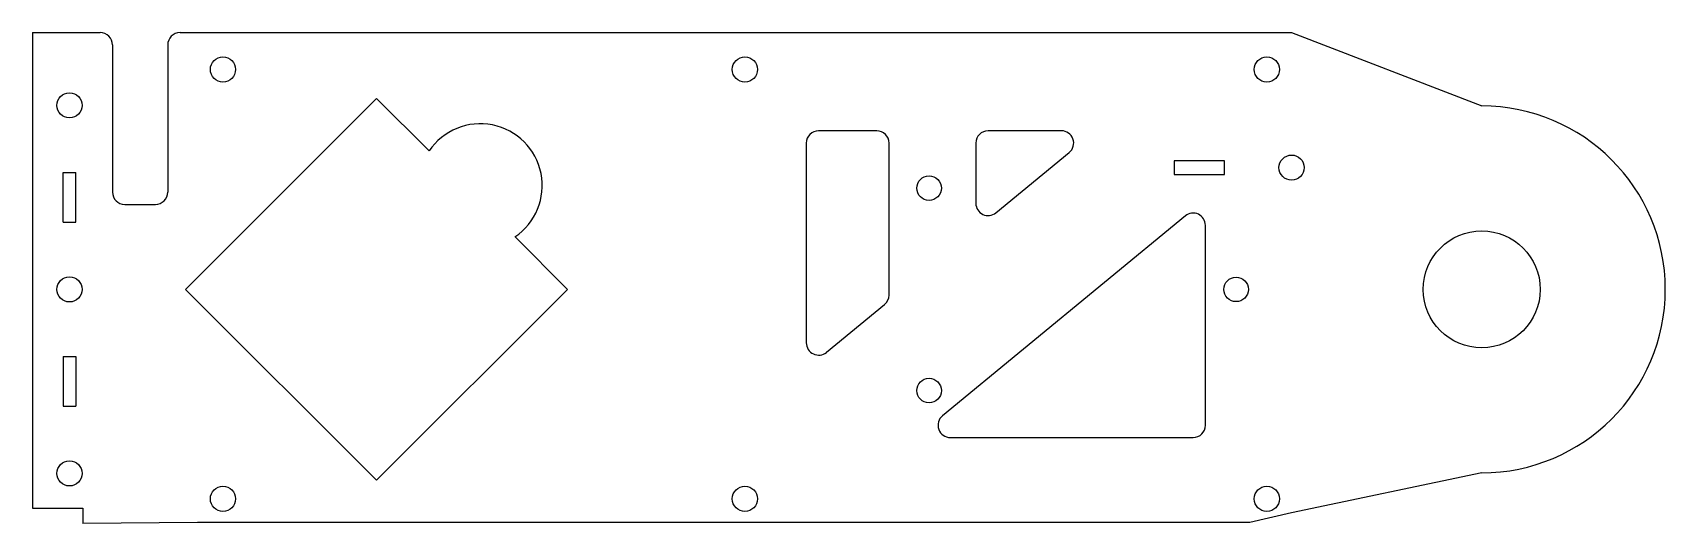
# Model space of a CAD drawing. Header units: millimetres. Extents: x -5 to 260, y -38 to 42.
import ezdxf

# ---------------------------------------------------------------- set-up
doc = ezdxf.new("R2010")
doc.units = ezdxf.units.MM

msp = doc.modelspace()

# ---------------------------------------------------------------- linework, layer by layer
at = {"color": 7, "linetype": 'Continuous', "lineweight": 25}
for p, q in [((-5.46, 41.7), (-5.46, -35.8)), ((-5.46, 41.7), (5.54, 41.7)), ((18.54, 41.7), (199.54, 41.7)), ((199.54, 41.7), (230.54, 29.75)), ((7.54, 39.7), (7.54, 15.7)), ((16.54, 39.7), (16.54, 15.7)), ((19.43, -0.15), (50.54, 30.97)), ((59.1, 22.41), (50.54, 30.97)), ((132.01, 25.7), (122.54, 25.7)), ((162.09, 25.7), (150.15, 25.7)), ((120.54, 23.7), (120.54, -8.87)), ((134.01, -1.07), (134.01, 23.7)), ((148.15, 23.7), (148.15, 13.87)), ((151.42, 12.33), (163.37, 22.16)), ((-0.51, 18.9), (1.59, 18.9)), ((-0.51, 10.8), (-0.51, 18.9)), ((1.59, 10.8), (1.59, 18.9)), ((188.67, 20.8), (180.47, 20.8)), ((180.47, 20.8), (180.47, 18.6)), ((188.67, 18.6), (188.67, 20.8)), ((180.47, 18.6), (188.67, 18.6)), ((9.54, 13.7), (14.54, 13.7)), ((-0.51, 10.8), (1.59, 10.8)), ((182.27, 11.82), (142.72, -20.75)), ((73.1, 8.41), (81.66, -0.15)), ((185.54, -22.3), (185.54, 10.28)), ((19.43, -0.15), (50.54, -31.26)), ((50.54, -31.26), (81.66, -0.15)), ((123.81, -10.41), (133.29, -2.61)), ((-0.51, -11.1), (1.59, -11.1)), ((-0.51, -11.1), (-0.51, -19.2)), ((1.59, -11.1), (1.59, -19.2)), ((-0.51, -19.2), (1.59, -19.2)), ((143.99, -24.3), (183.54, -24.3)), ((230.54, -30.05), (199.56, -36.56)), ((-5.46, -35.8), (2.69, -35.8)), ((2.69, -35.8), (2.69, -38.3)), ((199.56, -36.56), (192.75, -38.15)), ((21.37, -38.15), (2.69, -38.3)), ((192.75, -38.15), (21.37, -38.15))]:
    msp.add_line(p, q, dxfattribs=at)
for centre, radius in [((25.54, 35.7), 2.05), ((110.54, 35.7), 2.05), ((195.54, 35.7), 2.05), ((0.54, 29.85), 2.05), ((199.57, 19.7), 2.05), ((140.54, 16.35), 2), ((230.54, -0.15), 9.53), ((0.54, -0.15), 2.05), ((190.54, -0.15), 2), ((140.54, -16.65), 2), ((0.54, -30.15), 2.05), ((25.54, -34.3), 2.05), ((110.54, -34.3), 2.05), ((195.54, -34.3), 2.05)]:
    msp.add_circle(centre, radius, dxfattribs=at)
for centre, radius, start, end in [((5.54, 39.7), 2, 0, 90), ((18.54, 39.7), 2, 90, 180), ((230.54, -0.15), 29.9, 270, 90), ((67.45, 16.77), 10.08, 304.0424, 145.9576), ((122.54, 23.7), 2, 90, 180), ((132.01, 23.7), 2, 0, 90), ((150.15, 23.7), 2, 90, 180), ((162.09, 23.7), 2, 309.4725, 90), ((9.54, 15.7), 2, 180, 270), ((14.54, 15.7), 2, 270, 0), ((150.15, 13.87), 2, 180, 309.4725), ((183.54, 10.28), 2, 0, 129.4725), ((132.01, -1.07), 2, 309.4725, 0), ((122.54, -8.87), 2, 180, 309.4725), ((143.99, -22.3), 2, 129.4725, 270), ((183.54, -22.3), 2, 270, 0)]:
    msp.add_arc(centre, radius, start, end, dxfattribs=at)

doc.saveas('drawing.dxf')
